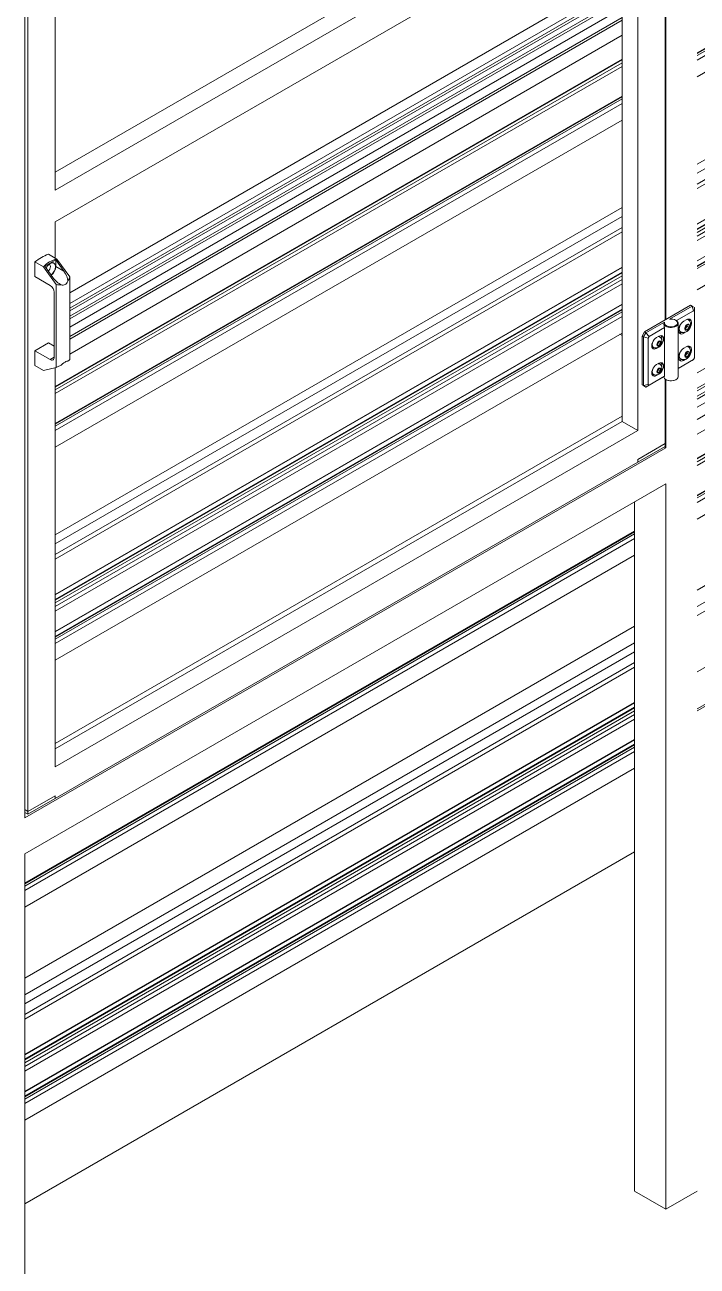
# Model space of a CAD drawing. Header units: millimetres. Extents: x 169 to 14583, y -399 to 10804.
# Drawn here: x 4256 to 4864, y 7364 to 8487 of the extents above; entities that cross this region are included whole.
import ezdxf

# ---------------------------------------------------------------- set-up
doc = ezdxf.new("R2010")
doc.units = ezdxf.units.MM
doc.header["$LTSCALE"] = 35

msp = doc.modelspace()

# ---------------------------------------------------------------- linework, layer by layer
at = {"color": 7, "linetype": 'Continuous', "lineweight": 18}
for p, q in [((4255.829, 7769.432), (4255.829, 8844.31)), ((4258.657, 8841.86), (4258.657, 7775.147)), ((4283.406, 8830.018), (4283.406, 8337.08)), ((4283.406, 8353.408), (4796.058, 8649.356)), ((4283.406, 8337.08), (4810.201, 8641.192)), ((4810.201, 8612.613), (4283.406, 8308.501)), ((4810.201, 8119.676), (4810.201, 8612.613)), ((4834.949, 8219.7), (4834.949, 8612.279)), ((4796.058, 8127.84), (4796.058, 8604.449)), ((4835.656, 8220.108), (4835.656, 8611.795)), ((4863.941, 8461.336), (5124.863, 8611.963)), ((4863.941, 8458.886), (5121.328, 8607.472)), ((4863.941, 8460.722), (5117.085, 8606.859)), ((4863.941, 8454.804), (5124.863, 8605.431)), ((4863.941, 8352.357), (5283.255, 8594.422)), ((4863.941, 8439.698), (5124.863, 8590.325)), ((4863.941, 8342.56), (5291.74, 8589.524)), ((4863.941, 8360.518), (5259.92, 8589.113)), ((4863.941, 8338.478), (5291.74, 8585.441)), ((4863.941, 8306.551), (5291.457, 8553.351)), ((4863.941, 8306.224), (5291.74, 8553.188)), ((4863.941, 8302.142), (5291.74, 8549.105)), ((4863.941, 8298.875), (5288.912, 8544.206)), ((4863.941, 8301.528), (5283.962, 8544.001)), ((4863.941, 8295.609), (5291.74, 8542.573)), ((4863.941, 8291.527), (5291.74, 8538.49)), ((4296.42, 8244.349), (4796.058, 8532.784)), ((4296.42, 8234.552), (4796.058, 8522.987)), ((4296.42, 8230.469), (4796.058, 8518.904)), ((4296.42, 8228.02), (4796.058, 8516.455)), ((4296.42, 8223.12), (4796.058, 8511.555)), ((4863.941, 8273.073), (5291.457, 8519.873)), ((4863.941, 8268.664), (5291.74, 8515.627)), ((4863.941, 8266.213), (5288.205, 8511.136)), ((4296.42, 8220.67), (4796.058, 8509.105)), ((4296.42, 8213.281), (4796.058, 8501.717)), ((4863.941, 8268.05), (5283.962, 8510.523)), ((4296.42, 8204.872), (4796.058, 8493.308)), ((4296.42, 8202.3), (4796.058, 8490.736)), ((4863.941, 8247.025), (5291.74, 8493.989)), ((4296.42, 8188.83), (4796.058, 8477.265)), ((4283.406, 8159.679), (4796.058, 8455.626)), ((4283.406, 8159.065), (4796.058, 8455.013)), ((4283.406, 8156.412), (4796.058, 8452.36)), ((4283.406, 8153.146), (4796.058, 8449.094)), ((4283.406, 8126.2), (4796.058, 8422.148)), ((4283.406, 8125.586), (4796.058, 8421.534)), ((4283.406, 8123.75), (4796.058, 8419.698)), ((4283.406, 8119.668), (4796.058, 8415.616)), ((4283.406, 8104.562), (4796.058, 8400.51)), ((4283.406, 8025.383), (4796.058, 8321.331)), ((4283.406, 8017.222), (4796.058, 8313.17)), ((4283.406, 8308.501), (4283.406, 8275.687)), ((4283.406, 8007.425), (4796.058, 8303.373)), ((4283.406, 8003.342), (4796.058, 8299.29)), ((4863.941, 8171.866), (5093.043, 8304.124)), ((4863.941, 8157.987), (5101.529, 8295.143)), ((4863.941, 8155.537), (5103.296, 8293.714)), ((4863.941, 8150.638), (5103.296, 8288.815)), ((4284.874, 8274.839), (4277.148, 8279.299)), ((4863.941, 8148.188), (5101.529, 8285.345)), ((4863.941, 8140.799), (5105.312, 8280.14)), ((4264.915, 8272.237), (4264.915, 8258.886)), ((4264.915, 8272.237), (4272.641, 8267.777)), ((4284.187, 8251.776), (4272.641, 8267.777)), ((4273.825, 8268.358), (4283.795, 8274.114)), ((4273.825, 8268.358), (4281.196, 8258.142)), ((4283.406, 7971.415), (4796.058, 8267.363)), ((4283.406, 7971.089), (4796.058, 8267.037)), ((4291.167, 8263.898), (4283.795, 8274.114)), ((4283.795, 8268.153), (4283.795, 8274.114)), ((4283.795, 8268.153), (4291.167, 8263.898)), ((4284.874, 8274.839), (4296.42, 8258.838)), ((4863.941, 8129.818), (5113.196, 8273.71)), ((4863.941, 8116.347), (5124.863, 8266.975)), ((4264.915, 8258.886), (4278.845, 8250.844)), ((4283.406, 7967.006), (4796.058, 8262.954)), ((4283.406, 7966.392), (4796.058, 8262.34)), ((4283.406, 7963.739), (4796.058, 8259.687)), ((4283.406, 7960.474), (4796.058, 8256.422)), ((4296.42, 8183.85), (4296.42, 8258.838)), ((4282.381, 8244.721), (4282.381, 8185.93)), ((4283.406, 7956.391), (4796.058, 8252.339)), ((4284.187, 8176.788), (4284.187, 8251.776)), ((4863.941, 8094.709), (5124.863, 8245.336)), ((4283.406, 7937.937), (4796.058, 8233.885)), ((4283.406, 7937.611), (4796.058, 8233.559)), ((4816.211, 8208.882), (4857.93, 8232.966)), ((4839.062, 8220.441), (4859.344, 8232.15)), ((4859.344, 8232.15), (4857.93, 8232.966)), ((4859.344, 8232.15), (4860.587, 8227.968)), ((4859.344, 8232.15), (4861.466, 8230.925)), ((4861.466, 8230.925), (4861.466, 8227.461)), ((4863.941, 8091.442), (5122.035, 8240.437)), ((4863.941, 8094.095), (5117.085, 8240.232)), ((4863.941, 8088.177), (5124.863, 8238.804)), ((4283.406, 7933.528), (4796.058, 8229.476)), ((4283.406, 7932.914), (4796.058, 8228.862)), ((4283.406, 7931.078), (4796.058, 8227.026)), ((4283.406, 7926.996), (4796.058, 8222.944)), ((4844.85, 8219.291), (4844.496, 8219.495)), ((4860.587, 8227.968), (4845.189, 8219.079)), ((4854.041, 8219.903), (4851.92, 8218.678)), ((4855.594, 8220.184), (4855.205, 8220.408)), ((4861.466, 8227.461), (4860.587, 8227.968)), ((4861.466, 8185.397), (4861.466, 8227.461)), ((4283.406, 7911.89), (4796.058, 8207.838)), ((4814.09, 8205.208), (4816.211, 8208.882)), ((4815.504, 8204.392), (4817.625, 8208.066)), ((4816.211, 8208.882), (4817.625, 8208.066)), ((4817.625, 8208.066), (4834.372, 8217.734)), ((4817.625, 8208.066), (4820.625, 8204.899)), ((4834.465, 8212.889), (4820.625, 8204.899)), ((4833.754, 8216.56), (4834.372, 8217.734)), ((4834.465, 8168.795), (4834.465, 8212.889)), ((4846.753, 8168.462), (4846.753, 8216.638)), ((4848.458, 8209.292), (4849.094, 8208.925)), ((4850.663, 8208.381), (4851.92, 8207.655)), ((4851.92, 8207.655), (4854.041, 8208.879)), ((4854.819, 8215.483), (4853.051, 8213.284)), ((4853.051, 8213.284), (4853.051, 8210.927)), ((4853.051, 8211.741), (4853.15, 8211.732)), ((4853.051, 8210.927), (4854.819, 8210.768)), ((4853.15, 8211.732), (4854.918, 8213.931)), ((4853.15, 8211.732), (4854.819, 8210.768)), ((4853.886, 8208.969), (4854.041, 8208.879)), ((4856.587, 8215.325), (4854.819, 8215.483)), ((4854.819, 8210.768), (4856.587, 8212.968)), ((4854.918, 8213.931), (4854.918, 8215.474)), ((4854.918, 8213.931), (4856.587, 8212.968)), ((4856.587, 8212.968), (4856.587, 8215.325)), ((4863.941, 8061.231), (5124.863, 8211.858)), ((4264.915, 8191.93), (4277.148, 8198.991)), ((4282.381, 8195.971), (4277.148, 8198.991)), ((4796.058, 8205.605), (4794.125, 8206.721)), ((4815.504, 8204.392), (4814.09, 8205.208)), ((4814.09, 8161.115), (4814.09, 8205.208)), ((4815.504, 8204.392), (4819.746, 8203.377)), ((4815.504, 8160.298), (4815.504, 8204.392)), ((4820.625, 8204.899), (4819.746, 8203.377)), ((4819.746, 8203.377), (4819.746, 8161.313)), ((4829.292, 8205.003), (4827.171, 8203.779)), ((4829.363, 8200.316), (4827.949, 8198.557)), ((4827.949, 8197.825), (4829.109, 8199.267)), ((4827.949, 8198.557), (4827.949, 8196.671)), ((4827.949, 8197.361), (4829.363, 8196.545)), ((4827.949, 8196.671), (4829.363, 8196.545)), ((4829.109, 8199.267), (4829.109, 8199.999)), ((4829.109, 8199.267), (4830.777, 8198.304)), ((4829.992, 8204.418), (4829.135, 8204.912)), ((4830.777, 8200.19), (4829.363, 8200.316)), ((4829.363, 8196.545), (4830.777, 8198.304)), ((4830.777, 8198.304), (4830.777, 8200.19)), ((4863.941, 8058.781), (5121.328, 8207.367)), ((4863.941, 8060.617), (5117.085, 8206.754)), ((4863.941, 8054.699), (5124.863, 8205.326)), ((4264.915, 8191.93), (4264.915, 8178.578)), ((4278.845, 8183.888), (4264.915, 8191.93)), ((4278.845, 8183.888), (4282.381, 8185.929)), ((4822.95, 8195.947), (4823.502, 8195.463)), ((4823.502, 8195.463), (4824.492, 8194.892)), ((4826.441, 8194.401), (4827.171, 8193.98)), ((4827.171, 8193.98), (4829.292, 8195.205)), ((4829.132, 8195.297), (4829.292, 8195.205)), ((4854.041, 8195.406), (4851.92, 8194.182)), ((4854.819, 8190.987), (4853.051, 8188.787)), ((4853.051, 8188.787), (4853.051, 8186.43)), ((4853.051, 8187.244), (4853.15, 8187.236)), ((4853.051, 8186.43), (4854.819, 8186.272)), ((4853.15, 8187.236), (4854.918, 8189.435)), ((4853.15, 8187.236), (4854.819, 8186.272)), ((4856.587, 8190.828), (4854.819, 8190.987)), ((4854.819, 8186.272), (4856.587, 8188.471)), ((4854.918, 8189.435), (4854.918, 8190.978)), ((4854.918, 8189.435), (4856.587, 8188.471)), ((4855.594, 8195.687), (4855.205, 8195.912)), ((4856.587, 8188.471), (4856.587, 8190.828)), ((4860.587, 8183.875), (4861.466, 8185.397)), ((4863.941, 8039.593), (5124.863, 8190.22)), ((4272.641, 8174.118), (4264.915, 8178.578)), ((4272.641, 8174.118), (4284.187, 8176.788)), ((4283.406, 8176.608), (4283.406, 7815.564)), ((4829.292, 8180.507), (4827.171, 8179.282)), ((4829.363, 8175.82), (4827.949, 8174.061)), ((4827.949, 8173.328), (4829.109, 8174.771)), ((4829.109, 8174.771), (4829.109, 8175.503)), ((4829.109, 8174.771), (4830.777, 8173.808)), ((4829.992, 8179.922), (4829.135, 8180.416)), ((4830.777, 8175.693), (4829.363, 8175.82)), ((4830.777, 8173.808), (4830.777, 8175.693)), ((4846.753, 8175.889), (4860.587, 8183.875)), ((4859.344, 8183.157), (4846.753, 8175.888)), ((4848.458, 8184.796), (4849.094, 8184.429)), ((4850.663, 8183.884), (4851.92, 8183.159)), ((4851.92, 8183.159), (4854.041, 8184.383)), ((4853.886, 8184.473), (4854.041, 8184.383)), ((4859.344, 8183.157), (4860.587, 8183.875)), ((4863.941, 7960.413), (5235.172, 8174.721)), ((4833.754, 8168.384), (4817.625, 8159.073)), ((4820.625, 8160.806), (4834.465, 8168.795)), ((4822.95, 8171.451), (4823.502, 8170.967)), ((4823.502, 8170.967), (4824.492, 8170.395)), ((4826.441, 8169.905), (4827.171, 8169.484)), ((4827.171, 8169.484), (4829.292, 8170.708)), ((4827.949, 8174.061), (4827.949, 8172.175)), ((4827.949, 8172.865), (4829.363, 8172.048)), ((4827.949, 8172.175), (4829.363, 8172.048)), ((4829.132, 8170.801), (4829.292, 8170.708)), ((4829.363, 8172.048), (4830.777, 8173.808)), ((4834.949, 8107.834), (4834.949, 8166.293)), ((4835.656, 8165.809), (4836.009, 8165.605)), ((4835.656, 8104.159), (4835.656, 8165.809)), ((4844.496, 8165.605), (4844.85, 8165.809)), ((4863.941, 7952.252), (5235.172, 8166.56)), ((4814.09, 8161.115), (4815.504, 8160.298)), ((4816.211, 8159.89), (4814.09, 8161.115)), ((4815.504, 8160.298), (4819.746, 8161.313)), ((4817.625, 8159.073), (4815.504, 8160.298)), ((4817.625, 8159.073), (4816.211, 8159.89)), ((4817.625, 8159.073), (4820.625, 8160.806)), ((4819.746, 8161.313), (4820.625, 8160.806)), ((4283.406, 7836.731), (4796.058, 8132.679)), ((4283.406, 7831.892), (4796.058, 8127.84)), ((4283.406, 7815.564), (4810.201, 8119.676)), ((4810.201, 8119.676), (4796.058, 8127.84)), ((4834.949, 8107.834), (4810.201, 8093.546)), ((4834.949, 8105.384), (4834.949, 8107.834)), ((4863.941, 7901.423), (5235.172, 8115.73)), ((5095.611, 8109.132), (4863.941, 7975.391)), ((4255.829, 7769.432), (4835.656, 8104.159)), ((4810.201, 8091.097), (4834.949, 8105.384)), ((4835.656, 8104.159), (4834.242, 8104.976)), ((4283.406, 7786.985), (4810.201, 8091.097)), ((4810.201, 8093.546), (4810.201, 8091.097)), ((4863.941, 7867.945), (5235.172, 8082.252)), ((4863.941, 7866.108), (5235.172, 8080.415)), ((4255.829, 7736.77), (4835.656, 8071.497)), ((4835.656, 7415.309), (4835.656, 8071.497)), ((4807.372, 7431.637), (4807.372, 8055.169)), ((4255.829, 7710.175), (4807.372, 8028.575)), ((4255.829, 7709.562), (4807.372, 8027.961)), ((4255.829, 7707.725), (4807.372, 8026.124)), ((4255.829, 7703.643), (4807.372, 8022.042)), ((4255.829, 7688.537), (4807.372, 8006.936)), ((4807.372, 7942.735), (4255.829, 7624.336)), ((4255.829, 7609.358), (4807.372, 7927.757)), ((4255.829, 7601.197), (4807.372, 7919.596)), ((4255.829, 7591.4), (4807.372, 7909.799)), ((4255.829, 7587.317), (4807.372, 7905.716)), ((4255.829, 7555.391), (4807.372, 7873.79)), ((4255.829, 7555.064), (4807.372, 7873.463)), ((4255.829, 7550.981), (4807.372, 7869.38)), ((4255.829, 7550.367), (4807.372, 7868.767)), ((4255.829, 7547.715), (4807.372, 7866.114)), ((4255.829, 7544.449), (4807.372, 7862.848)), ((4255.829, 7540.366), (4807.372, 7858.765)), ((4255.829, 7521.912), (4807.372, 7840.311)), ((4255.829, 7521.586), (4807.372, 7839.985)), ((4255.829, 7517.503), (4807.372, 7835.902)), ((4255.829, 7516.889), (4807.372, 7835.288)), ((4255.829, 7515.053), (4807.372, 7833.452)), ((4255.829, 7510.971), (4807.372, 7829.37)), ((4255.829, 7495.865), (4807.372, 7814.264)), ((4283.406, 7789.434), (4258.657, 7775.147)), ((4258.657, 7772.698), (4283.406, 7786.985)), ((4283.406, 7786.985), (4283.406, 7789.434)), ((4255.829, 7776.78), (4258.657, 7775.147)), ((4255.829, 7774.33), (4258.657, 7772.698)), ((4258.657, 7775.147), (4258.657, 7772.698)), ((4255.829, 7420.221), (4807.372, 7738.62)), ((4255.829, 7080.582), (4255.829, 7736.77)), ((4807.372, 7431.637), (4835.656, 7415.309)), ((4863.941, 7431.637), (4835.656, 7415.309))]:
    msp.add_line(p, q, dxfattribs=at)
at = {"color": 7, "linetype": 'Continuous', "lineweight": 18, "flags": 128}
for points in [[(4283.562, 8268.019), (4283.433, 8269.21), (4283.056, 8270.189), (4282.45, 8270.904), (4281.647, 8271.315), (4280.692, 8271.4), (4279.635, 8271.156), (4278.534, 8270.594), (4277.447, 8269.745), (4276.434, 8268.656), (4275.549, 8267.384), (4275.108, 8266.579)], [(4279.008, 8268.019), (4278.874, 8268.869), (4278.486, 8269.473), (4277.887, 8269.764), (4277.482, 8269.777)], [(4844.85, 8219.291), (4845.558, 8218.806), (4846.283, 8218.038), (4846.681, 8217.194), (4846.729, 8216.32), (4846.426, 8215.464), (4845.788, 8214.671), (4844.849, 8213.985), (4843.66, 8213.443), (4842.287, 8213.074), (4840.803, 8212.899), (4839.289, 8212.927), (4837.827, 8213.157), (4836.498, 8213.575), (4835.372, 8214.16), (4834.511, 8214.879), (4833.962, 8215.694), (4833.754, 8216.56), (4833.754, 8216.56)], [(4834.372, 8217.734), (4834.258, 8216.895), (4834.498, 8216.065), (4835.077, 8215.294), (4835.962, 8214.625), (4837.099, 8214.1), (4838.422, 8213.748), (4839.853, 8213.59), (4841.308, 8213.637), (4842.701, 8213.884), (4843.949, 8214.318), (4844.979, 8214.913), (4845.73, 8215.633), (4846.159, 8216.437), (4846.239, 8217.277), (4845.967, 8218.103), (4845.357, 8218.867), (4844.446, 8219.523), (4843.289, 8220.034), (4841.952, 8220.368), (4840.515, 8220.507), (4839.062, 8220.441)], [(4854.041, 8208.879), (4855.183, 8209.699), (4856.259, 8210.791), (4857.206, 8212.093), (4857.969, 8213.528), (4858.504, 8215.013), (4858.779, 8216.462), (4858.779, 8217.791), (4858.504, 8218.922), (4857.969, 8219.79), (4857.206, 8220.344), (4856.259, 8220.552), (4855.183, 8220.402), (4854.041, 8219.903)], [(4855.127, 8220.385), (4855.298, 8220.326), (4855.588, 8220.187)], [(4857.142, 8218.817), (4856.878, 8219.861), (4856.503, 8220.534)], [(4851.92, 8218.678), (4850.778, 8217.859), (4849.702, 8216.766), (4848.755, 8215.465), (4847.992, 8214.03), (4847.457, 8212.545), (4847.182, 8211.096), (4847.182, 8209.767), (4847.457, 8208.636), (4847.992, 8207.768), (4848.755, 8207.214), (4849.702, 8207.006), (4850.778, 8207.156), (4851.92, 8207.655)], [(4849.091, 8208.927), (4849.001, 8208.982), (4848.364, 8209.603), (4847.941, 8210.49), (4847.756, 8211.597), (4847.818, 8212.863), (4848.124, 8214.22), (4848.216, 8214.505)], [(4854.819, 8215.575), (4854.093, 8215.009), (4853.455, 8214.215), (4852.982, 8213.29), (4852.73, 8212.345), (4852.73, 8211.494), (4852.982, 8210.84), (4853.455, 8210.462), (4854.093, 8210.405), (4854.819, 8210.676), (4855.545, 8211.243), (4856.183, 8212.036), (4856.656, 8212.961), (4856.908, 8213.906), (4856.908, 8214.757), (4856.656, 8215.411), (4856.183, 8215.789), (4855.545, 8215.846), (4854.819, 8215.575)], [(4827.171, 8203.779), (4826.073, 8202.978), (4825.05, 8201.898), (4824.171, 8200.612), (4823.497, 8199.208), (4823.073, 8197.782), (4822.928, 8196.43), (4823.073, 8195.246), (4823.497, 8194.309), (4824.171, 8193.683), (4825.05, 8193.412), (4826.073, 8193.513), (4827.171, 8193.98)], [(4824.485, 8194.896), (4823.874, 8195.465), (4823.485, 8196.324), (4823.353, 8197.41), (4823.485, 8198.649), (4823.874, 8199.956), (4824.097, 8200.481)], [(4829.363, 8200.472), (4828.687, 8199.926), (4828.113, 8199.152), (4827.73, 8198.269), (4827.595, 8197.41), (4827.73, 8196.706), (4828.113, 8196.265), (4828.687, 8196.154), (4829.363, 8196.389), (4830.04, 8196.935), (4830.613, 8197.708), (4830.996, 8198.592), (4831.131, 8199.451), (4830.996, 8200.154), (4830.613, 8200.595), (4830.04, 8200.707), (4829.363, 8200.472)], [(4828.698, 8204.66), (4829.186, 8204.667), (4829.985, 8204.422)], [(4829.292, 8195.205), (4830.39, 8196.006), (4831.414, 8197.086), (4832.292, 8198.371), (4832.967, 8199.775), (4833.39, 8201.202), (4833.535, 8202.553), (4833.39, 8203.738), (4832.967, 8204.675), (4832.292, 8205.3), (4831.414, 8205.571), (4830.39, 8205.47), (4829.292, 8205.003)], [(4823.47, 8194.347), (4824.447, 8194.452), (4824.943, 8194.621)], [(4851.92, 8194.182), (4850.778, 8193.362), (4849.702, 8192.27), (4848.755, 8190.969), (4847.992, 8189.534), (4847.457, 8188.048), (4847.182, 8186.599), (4847.182, 8185.271), (4847.457, 8184.139), (4847.992, 8183.272), (4848.755, 8182.718), (4849.702, 8182.509), (4850.778, 8182.659), (4851.92, 8183.159)], [(4849.091, 8184.431), (4849.001, 8184.486), (4848.364, 8185.107), (4847.941, 8185.994), (4847.756, 8187.101), (4847.818, 8188.367), (4848.124, 8189.724), (4848.216, 8190.007)], [(4854.819, 8191.079), (4854.093, 8190.512), (4853.455, 8189.719), (4852.982, 8188.794), (4852.73, 8187.849), (4852.73, 8186.998), (4852.982, 8186.344), (4853.455, 8185.966), (4854.093, 8185.909), (4854.819, 8186.18), (4855.545, 8186.746), (4856.183, 8187.54), (4856.656, 8188.465), (4856.908, 8189.41), (4856.908, 8190.261), (4856.656, 8190.915), (4856.183, 8191.293), (4855.545, 8191.35), (4854.819, 8191.079)], [(4854.041, 8184.383), (4855.183, 8185.203), (4856.259, 8186.295), (4857.206, 8187.596), (4857.969, 8189.031), (4858.504, 8190.517), (4858.779, 8191.966), (4858.779, 8193.294), (4858.504, 8194.426), (4857.969, 8195.293), (4857.206, 8195.848), (4856.259, 8196.056), (4855.183, 8195.906), (4854.041, 8195.406)], [(4855.127, 8195.889), (4855.298, 8195.829), (4855.588, 8195.691)], [(4857.142, 8194.32), (4856.878, 8195.364), (4856.503, 8196.038)], [(4827.171, 8179.282), (4826.073, 8178.481), (4825.05, 8177.401), (4824.171, 8176.115), (4823.497, 8174.712), (4823.073, 8173.285), (4822.928, 8171.934), (4823.073, 8170.749), (4823.497, 8169.812), (4824.171, 8169.187), (4825.05, 8168.916), (4826.073, 8169.017), (4827.171, 8169.484)], [(4824.485, 8170.399), (4823.874, 8170.969), (4823.485, 8171.828), (4823.353, 8172.914), (4823.485, 8174.152), (4823.874, 8175.46), (4824.097, 8175.985)], [(4829.363, 8175.975), (4828.687, 8175.429), (4828.113, 8174.656), (4827.73, 8173.772), (4827.595, 8172.914), (4827.73, 8172.21), (4828.113, 8171.769), (4828.687, 8171.658), (4829.363, 8171.893), (4830.04, 8172.439), (4830.613, 8173.212), (4830.996, 8174.096), (4831.131, 8174.955), (4830.996, 8175.658), (4830.613, 8176.099), (4830.04, 8176.211), (4829.363, 8175.975)], [(4828.698, 8180.164), (4829.186, 8180.171), (4829.985, 8179.926)], [(4829.292, 8170.708), (4830.39, 8171.509), (4831.414, 8172.589), (4832.292, 8173.875), (4832.967, 8175.279), (4833.39, 8176.705), (4833.535, 8178.057), (4833.39, 8179.241), (4832.967, 8180.178), (4832.292, 8180.804), (4831.414, 8181.075), (4830.39, 8180.974), (4829.292, 8180.507)], [(4823.47, 8169.851), (4824.447, 8169.956), (4824.943, 8170.125)], [(4833.754, 8168.384), (4833.962, 8167.518), (4834.511, 8166.703), (4835.372, 8165.984), (4836.498, 8165.399), (4837.827, 8164.981), (4839.289, 8164.751), (4840.803, 8164.723), (4842.287, 8164.898), (4843.66, 8165.267), (4844.849, 8165.809), (4845.788, 8166.495), (4846.426, 8167.288), (4846.729, 8168.145), (4846.753, 8168.462)]]:
    msp.add_lwpolyline(points, dxfattribs=at)
at = {"color": 7, "linetype": 'Continuous', "lineweight": 18}
for centre, radius, start, end in [((4298.061, 8228.946), 54.523, 112.554778, 127.439845), ((4273.602, 8268.265), 5.411, 308.304064, 357.39072), ((4273.171, 8268.497), 10.401, 308.283822, 357.361962), ((4272.882, 8268.661), 10.924, 308.894073, 357.338126), ((4274.705, 8244.371), 7.684, 2.605478, 57.394522), ((4849.966, 8211.637), 2.788, 187.469584, 237.260255), ((4848.151, 8211.834), 3.885, 265.287096, 303.480223), ((4827.419, 8203.394), 4.511, 346.030892, 28.923146), ((4280.225, 8185.58), 2.184, 230.796715, 9.214037), ((4849.966, 8187.141), 2.788, 187.469378, 237.26024), ((4827.419, 8178.897), 4.511, 346.030892, 28.923146), ((4848.151, 8187.338), 3.885, 265.287096, 303.480223), ((4840.253, 8173.693), 9.133, 242.316021, 297.683979)]:
    msp.add_arc(centre, radius, start, end, dxfattribs=at)
for centre, major_axis, ratio, start_param, end_param in [((4336.674, 8191.044), (-60.98, 79.565), 0.46927461, 6.0720369, 6.37142969), ((4286.182, 8261.02), (-7.412, 9.671), 0.46927461, 1.50934431, 2.41671096), ((4286.182, 8261.02), (-7.412, 9.671), 0.46927461, 3.74357031, 4.65093697), ((4281.638, 8267.316), (-11.832, 13.834), 0.66651055, 3.31182872, 3.63283319), ((4281.638, 8267.316), (-11.832, 13.834), 0.66651055, 2.40354775, 2.72455223), ((4840.253, 8212.964), (-4.596, 7.961), 0.57733463, 0.80607352, 1.25798897), ((4281.638, 8178.315), (14.972, 6.212), 0.14814918, 4.82175142, 5.1427559), ((4281.638, 8178.315), (14.972, 6.212), 0.14814918, 5.73003238, 6.05103686), ((4840.253, 8172.137), (6.5, 3.753), 0.00007037, 2.66892058, 3.12083604)]:
    msp.add_ellipse(centre, major_axis=major_axis, ratio=ratio, start_param=start_param, end_param=end_param, dxfattribs=at)
for points, knots in [([(4294.861, 8255.018), (4294.82, 8254.924), (4294.457, 8254.086), (4293.662, 8252.822), (4292.199, 8251.613), (4290.579, 8251.094), (4289.367, 8251.237), (4288.78, 8251.452), (4288.721, 8251.474)], [0, 0, 0, 0, 0.03366482, 0.29956333, 0.50000467, 0.73690322, 0.9733008, 1, 1, 1, 1]), ([(4849.106, 8208.967), (4849.27, 8208.862), (4849.761, 8208.545), (4850.712, 8208.327), (4851.841, 8208.292), (4852.948, 8208.523), (4854.02, 8208.988), (4855.052, 8209.695), (4856.009, 8210.642), (4856.839, 8211.799), (4857.486, 8213.113), (4857.884, 8214.484), (4858.009, 8215.827), (4857.87, 8217.069), (4857.484, 8218.199), (4856.853, 8219.162), (4856.199, 8219.84), (4855.714, 8220.08), (4855.569, 8220.152)], [0, 0, 0, 0, 0.03175559, 0.09502283, 0.15582701, 0.21660208, 0.27966396, 0.34693284, 0.41866932, 0.49259913, 0.56775342, 0.64531492, 0.71726138, 0.78526833, 0.84958161, 0.91194105, 0.9735441, 1, 1, 1, 1]), ([(4824.492, 8194.925), (4824.57, 8194.869), (4824.944, 8194.605), (4825.742, 8194.4), (4826.781, 8194.341), (4827.796, 8194.552), (4828.771, 8194.989), (4829.704, 8195.664), (4830.557, 8196.573), (4831.273, 8197.683), (4831.792, 8198.94), (4832.038, 8200.219), (4831.999, 8201.427), (4831.709, 8202.502), (4831.172, 8203.422), (4830.575, 8204.081), (4830.113, 8204.312), (4829.964, 8204.386)], [0, 0, 0, 0, 0.01851165, 0.08794821, 0.15385722, 0.21921974, 0.287056, 0.35984836, 0.43789596, 0.51835444, 0.60087638, 0.68731201, 0.76263688, 0.83313368, 0.90107037, 0.96810173, 1, 1, 1, 1]), ([(4849.106, 8184.471), (4849.27, 8184.365), (4849.761, 8184.049), (4850.712, 8183.831), (4851.841, 8183.796), (4852.948, 8184.027), (4854.02, 8184.491), (4855.052, 8185.199), (4856.009, 8186.146), (4856.839, 8187.303), (4857.486, 8188.617), (4857.884, 8189.988), (4858.009, 8191.331), (4857.87, 8192.573), (4857.484, 8193.703), (4856.853, 8194.666), (4856.199, 8195.344), (4855.714, 8195.584), (4855.569, 8195.656)], [0, 0, 0, 0, 0.03175559, 0.09502283, 0.15582701, 0.21660208, 0.27966396, 0.34693284, 0.41866932, 0.49259913, 0.56775342, 0.64531492, 0.71726138, 0.78526833, 0.84958161, 0.91194105, 0.9735441, 1, 1, 1, 1]), ([(4288.721, 8178.891), (4288.891, 8179.057), (4289.658, 8179.804), (4290.899, 8180.782), (4292.443, 8181.772), (4293.747, 8182.386), (4294.511, 8182.502), (4294.829, 8182.441), (4294.861, 8182.435)], [0, 0, 0, 0, 0.07576087, 0.34068341, 0.50015265, 0.73698108, 0.9733087, 1, 1, 1, 1]), ([(4824.492, 8170.428), (4824.57, 8170.373), (4824.944, 8170.109), (4825.742, 8169.904), (4826.781, 8169.845), (4827.796, 8170.055), (4828.771, 8170.493), (4829.704, 8171.168), (4830.557, 8172.076), (4831.273, 8173.187), (4831.792, 8174.444), (4832.038, 8175.722), (4831.999, 8176.931), (4831.709, 8178.006), (4831.172, 8178.926), (4830.575, 8179.585), (4830.113, 8179.815), (4829.964, 8179.89)], [0, 0, 0, 0, 0.01851165, 0.08794821, 0.15385722, 0.21921974, 0.287056, 0.35984836, 0.43789596, 0.51835444, 0.60087638, 0.68731201, 0.76263688, 0.83313368, 0.90107037, 0.96810173, 1, 1, 1, 1])]:
    msp.add_open_spline(points, degree=3, knots=knots, dxfattribs=at)

doc.saveas('drawing.dxf')
